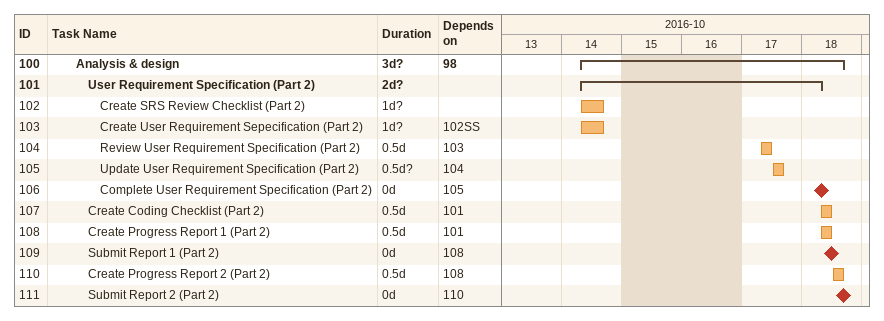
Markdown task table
| ID | Level | Task | Duration | Start | Finish | Predecessors |
|---|---|---|---|---|---|---|
| 100 | 3 | **Analysis & design** | 3d? | 2016-10-14 | 2016-10-18 | 98 |
| 101 | 4 | **User Requirement Specification (Part 2)** | 2d? | 2016-10-14 | 2016-10-18 |  |
| 102 | 5 | Create SRS Review Checklist (Part 2) | 1d? | 2016-10-14 | 2016-10-14 |  |
| 103 | 5 | Create User Requirement Sepecification (Part 2) | 1d? | 2016-10-14 | 2016-10-14 | 102SS |
| 104 | 5 | Review User Requirement Specification (Part 2) | 0.5d | 2016-10-17 | 2016-10-17 | 103 |
| 105 | 5 | Update User Requirement Specification (Part 2) | 0.5d? | 2016-10-17 | 2016-10-17 | 104 |
| 106 | 5 | Complete User Requirement Specification (Part 2) | 0d | 2016-10-18 | 2016-10-18 | 105 |
| 107 | 4 | Create Coding Checklist (Part 2) | 0.5d | 2016-10-18 | 2016-10-18 | 101 |
| 108 | 4 | Create Progress Report 1 (Part 2) | 0.5d | 2016-10-18 | 2016-10-18 | 101 |
| 109 | 4 | Submit Report 1 (Part 2) | 0d | 2016-10-18 | 2016-10-18 | 108 |
| 110 | 4 | Create Progress Report 2 (Part 2) | 0.5d | 2016-10-18 | 2016-10-18 | 108 |
| 111 | 4 | Submit Report 2 (Part 2) | 0d | 2016-10-18 | 2016-10-18 | 110 |
